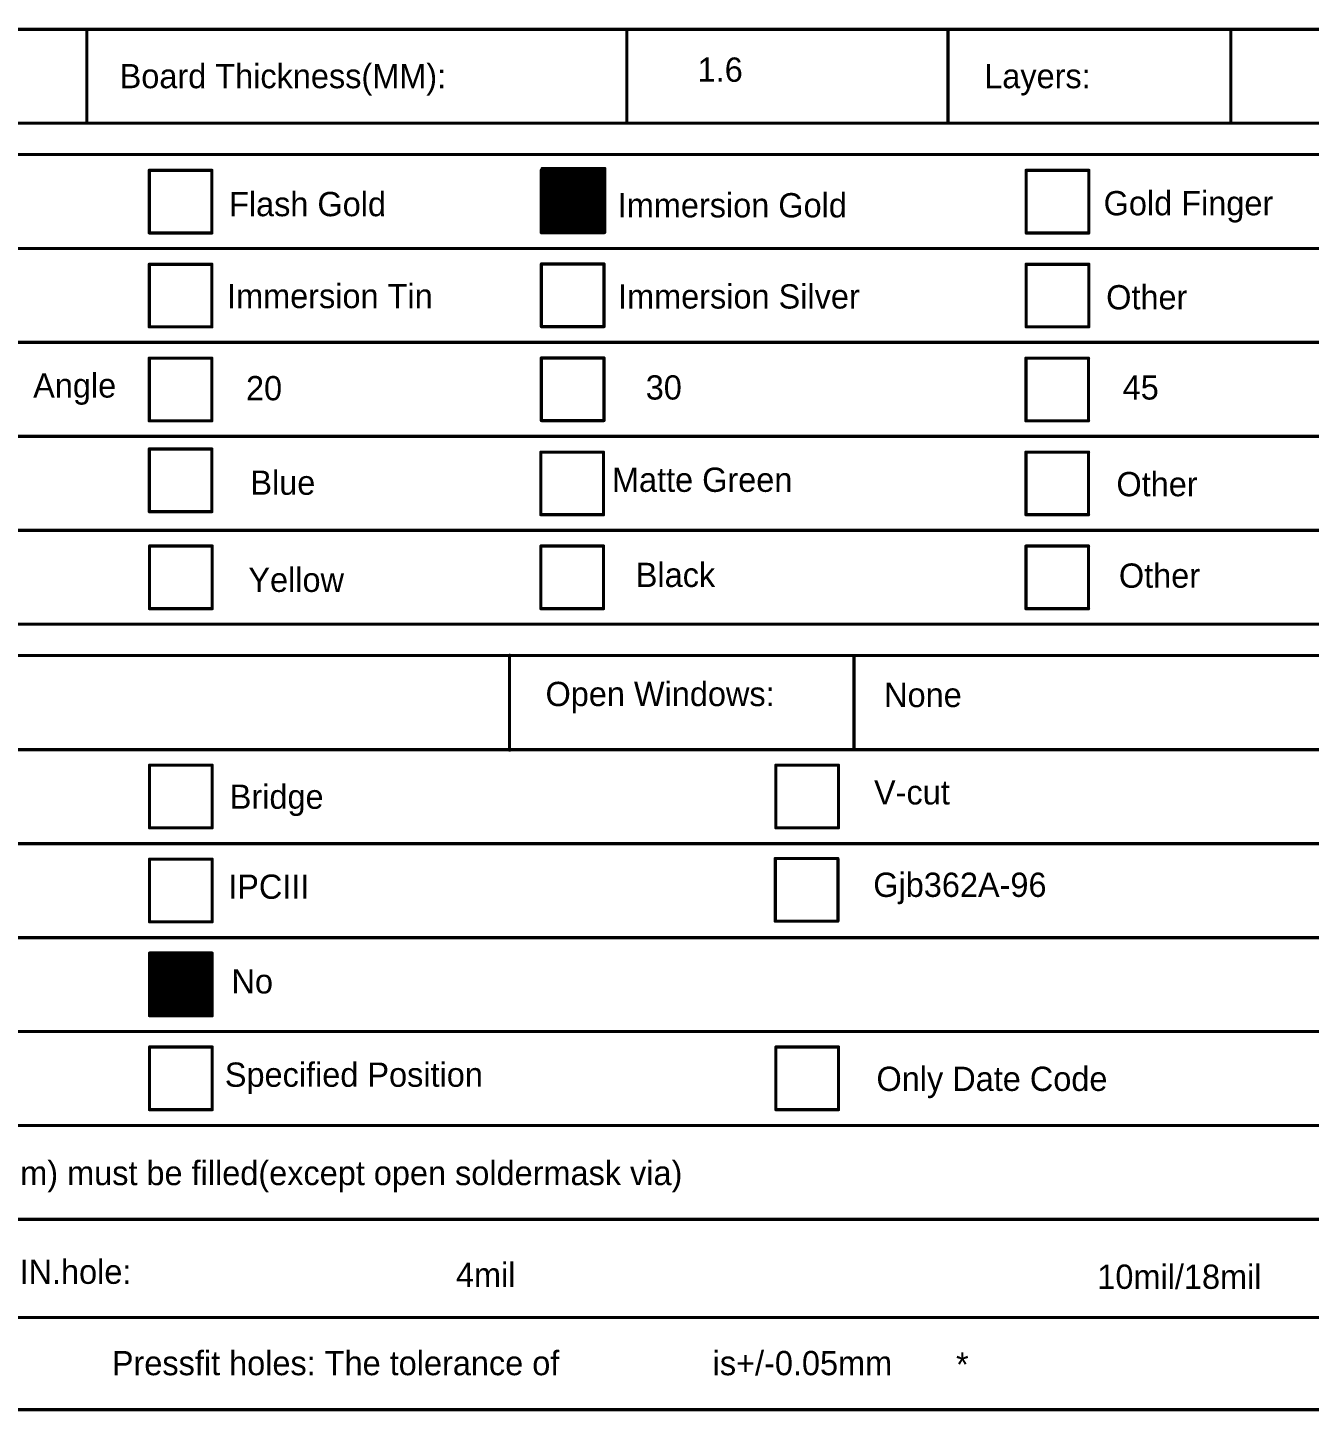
# Model space of a CAD drawing. Extents: x -2963 to -2452, y -1056 to -650.
# Drawn here: x -2590.6 to -2538.7, y -746.3 to -690.2 of the extents above; entities that cross this region are included whole.
import ezdxf

# ---------------------------------------------------------------- set-up
doc = ezdxf.new("R2010")
doc.units = 0
doc.header["$MEASUREMENT"] = 0
doc.layers.add('DRILLDRAWING', color=1, linetype='CONTINUOUS')

msp = doc.modelspace()

# ---------------------------------------------------------------- linework, layer by layer
at = {"layer": 'DRILLDRAWING'}
for points, const_width in [([(-2625.691, -690.286), (-2517.741, -690.286)], 0.13), ([(-2588.221, -694.096), (-2588.221, -690.286)], 0.13), ([(-2566.323, -694.096), (-2566.323, -690.294)], 0.13), ([(-2553.301, -694.096), (-2553.301, -690.286)], 0.13), ([(-2541.833, -694.096), (-2541.833, -690.286)], 0.13), ([(-2625.691, -694.096), (-2517.741, -694.096)], 0.13), ([(-2625.691, -695.366), (-2517.741, -695.366)], 0.13), ([(-2569.76, -698.475), (-2569.76, -695.935)], 0.13), ([(-2569.76, -695.935), (-2567.22, -695.935)], 0.13), ([(-2567.22, -698.475), (-2567.22, -695.935)], 0.13), ([(-2585.692, -696.007), (-2583.152, -696.007)], 0.13), ([(-2585.692, -698.547), (-2585.692, -696.007)], 0.13), ([(-2583.152, -698.547), (-2583.152, -696.007)], 0.13), ([(-2569.792, -695.997), (-2567.252, -695.997)], 0.13), ([(-2569.792, -698.537), (-2569.792, -695.997)], 0.13), ([(-2569.792, -695.997), (-2567.252, -695.997)], 0.13), ([(-2569.792, -698.537), (-2569.792, -695.997)], 0.13), ([(-2569.76, -695.983), (-2567.22, -695.983)], 0.13), ([(-2569.76, -698.523), (-2569.76, -695.983)], 0.13), ([(-2569.61, -698.373), (-2569.61, -696.093)], 0.3), ([(-2569.61, -696.093), (-2567.33, -696.093)], 0.3), ([(-2569.61, -696.175), (-2567.33, -696.175)], 0.13), ([(-2569.61, -696.28), (-2567.33, -696.28)], 0.13), ([(-2569.61, -696.385), (-2567.33, -696.385)], 0.13), ([(-2569.61, -696.489), (-2567.33, -696.489)], 0.13), ([(-2567.33, -698.373), (-2567.33, -696.093)], 0.3), ([(-2567.252, -698.537), (-2567.252, -695.997)], 0.13), ([(-2567.252, -698.537), (-2567.252, -695.997)], 0.13), ([(-2567.22, -698.523), (-2567.22, -695.983)], 0.13), ([(-2550.132, -696.007), (-2547.592, -696.007)], 0.13), ([(-2550.132, -698.547), (-2550.132, -696.007)], 0.13), ([(-2547.592, -698.547), (-2547.592, -696.007)], 0.13), ([(-2569.61, -696.594), (-2567.33, -696.594)], 0.13), ([(-2569.61, -696.699), (-2567.33, -696.699)], 0.13), ([(-2569.61, -696.803), (-2567.33, -696.803)], 0.13), ([(-2569.61, -696.908), (-2567.33, -696.908)], 0.13), ([(-2569.61, -697.013), (-2567.33, -697.013)], 0.13), ([(-2569.61, -697.117), (-2567.33, -697.117)], 0.13), ([(-2569.61, -697.222), (-2567.33, -697.222)], 0.13), ([(-2569.61, -697.327), (-2567.33, -697.327)], 0.13), ([(-2569.61, -697.431), (-2567.33, -697.431)], 0.13), ([(-2569.61, -697.536), (-2567.33, -697.536)], 0.13), ([(-2569.61, -697.64), (-2567.33, -697.64)], 0.13), ([(-2569.61, -697.745), (-2567.33, -697.745)], 0.13), ([(-2569.61, -697.85), (-2567.33, -697.85)], 0.13), ([(-2569.61, -697.954), (-2567.33, -697.954)], 0.13), ([(-2569.61, -698.059), (-2567.33, -698.059)], 0.13), ([(-2569.61, -698.164), (-2567.33, -698.164)], 0.13), ([(-2585.692, -698.547), (-2583.152, -698.547)], 0.13), ([(-2569.792, -698.537), (-2567.252, -698.537)], 0.13), ([(-2569.792, -698.537), (-2567.252, -698.537)], 0.13), ([(-2569.76, -698.475), (-2567.22, -698.475)], 0.13), ([(-2569.76, -698.523), (-2567.22, -698.523)], 0.13), ([(-2569.61, -698.373), (-2567.33, -698.373)], 0.3), ([(-2569.61, -698.268), (-2567.33, -698.268)], 0.13), ([(-2550.132, -698.547), (-2547.592, -698.547)], 0.13), ([(-2604.101, -699.176), (-2517.741, -699.176)], 0.13), ([(-2585.692, -699.817), (-2583.152, -699.817)], 0.13), ([(-2585.692, -702.357), (-2585.692, -699.817)], 0.13), ([(-2583.152, -702.357), (-2583.152, -699.817)], 0.13), ([(-2569.792, -699.807), (-2567.252, -699.807)], 0.13), ([(-2569.792, -702.347), (-2569.792, -699.807)], 0.13), ([(-2567.252, -702.347), (-2567.252, -699.807)], 0.13), ([(-2550.132, -699.817), (-2547.592, -699.817)], 0.13), ([(-2550.132, -702.357), (-2550.132, -699.817)], 0.13), ([(-2547.592, -702.357), (-2547.592, -699.817)], 0.13), ([(-2585.692, -702.357), (-2583.152, -702.357)], 0.13), ([(-2569.792, -702.347), (-2567.252, -702.347)], 0.13), ([(-2550.132, -702.357), (-2547.592, -702.357)], 0.13), ([(-2625.691, -702.986), (-2517.741, -702.986)], 0.13), ([(-2585.692, -703.627), (-2583.152, -703.627)], 0.13), ([(-2585.692, -706.167), (-2585.692, -703.627)], 0.13), ([(-2583.152, -706.167), (-2583.152, -703.627)], 0.13), ([(-2569.792, -703.617), (-2567.252, -703.617)], 0.13), ([(-2569.792, -706.157), (-2569.792, -703.617)], 0.13), ([(-2567.252, -706.157), (-2567.252, -703.617)], 0.13), ([(-2550.142, -703.627), (-2547.602, -703.627)], 0.13), ([(-2550.142, -706.167), (-2550.142, -703.627)], 0.13), ([(-2547.602, -706.167), (-2547.602, -703.627)], 0.13), ([(-2585.692, -706.167), (-2583.152, -706.167)], 0.13), ([(-2569.792, -706.157), (-2567.252, -706.157)], 0.13), ([(-2550.142, -706.167), (-2547.602, -706.167)], 0.13), ([(-2625.691, -706.796), (-2517.741, -706.796)], 0.13), ([(-2585.692, -709.85), (-2585.692, -707.31)], 0.13), ([(-2585.692, -707.31), (-2583.152, -707.31)], 0.13), ([(-2583.152, -709.85), (-2583.152, -707.31)], 0.13), ([(-2569.811, -707.436), (-2567.271, -707.436)], 0.13), ([(-2569.811, -709.976), (-2569.811, -707.436)], 0.13), ([(-2567.271, -709.976), (-2567.271, -707.436)], 0.13), ([(-2550.142, -707.437), (-2547.602, -707.437)], 0.13), ([(-2550.142, -709.977), (-2550.142, -707.437)], 0.13), ([(-2547.602, -709.977), (-2547.602, -707.437)], 0.13), ([(-2585.692, -709.85), (-2583.152, -709.85)], 0.13), ([(-2569.811, -709.976), (-2567.271, -709.976)], 0.13), ([(-2550.142, -709.977), (-2547.602, -709.977)], 0.13), ([(-2625.691, -710.606), (-2517.741, -710.606)], 0.13), ([(-2585.681, -711.246), (-2583.141, -711.246)], 0.13), ([(-2585.681, -713.786), (-2585.681, -711.246)], 0.13), ([(-2583.141, -713.786), (-2583.141, -711.246)], 0.13), ([(-2569.811, -711.246), (-2567.271, -711.246)], 0.13), ([(-2569.811, -713.786), (-2569.811, -711.246)], 0.13), ([(-2567.271, -713.786), (-2567.271, -711.246)], 0.13), ([(-2550.142, -711.247), (-2547.602, -711.247)], 0.13), ([(-2550.142, -713.787), (-2550.142, -711.247)], 0.13), ([(-2547.602, -713.787), (-2547.602, -711.247)], 0.13), ([(-2585.681, -713.786), (-2583.141, -713.786)], 0.13), ([(-2569.811, -713.786), (-2567.271, -713.786)], 0.13), ([(-2550.142, -713.787), (-2547.602, -713.787)], 0.13), ([(-2625.691, -714.416), (-2517.741, -714.416)], 0.13), ([(-2625.691, -715.686), (-2517.741, -715.686)], 0.13), ([(-2571.081, -719.527), (-2571.081, -715.677)], 0.13), ([(-2557.111, -719.507), (-2557.111, -715.686)], 0.13), ([(-2625.691, -719.507), (-2517.741, -719.507)], 0.13), ([(-2585.681, -720.136), (-2583.141, -720.136)], 0.13), ([(-2585.681, -722.676), (-2585.681, -720.136)], 0.13), ([(-2583.141, -722.676), (-2583.141, -720.136)], 0.13), ([(-2560.281, -720.136), (-2557.741, -720.136)], 0.13), ([(-2560.281, -722.676), (-2560.281, -720.136)], 0.13), ([(-2557.741, -722.676), (-2557.741, -720.136)], 0.13), ([(-2585.681, -722.676), (-2583.141, -722.676)], 0.13), ([(-2560.281, -722.676), (-2557.741, -722.676)], 0.13), ([(-2625.691, -723.317), (-2517.741, -723.317)], 0.13), ([(-2585.681, -723.946), (-2583.141, -723.946)], 0.13), ([(-2585.681, -726.486), (-2585.681, -723.946)], 0.13), ([(-2583.141, -726.486), (-2583.141, -723.946)], 0.13), ([(-2560.306, -726.461), (-2560.306, -723.921)], 0.13), ([(-2560.306, -723.921), (-2557.766, -723.921)], 0.13), ([(-2557.766, -726.461), (-2557.766, -723.921)], 0.13), ([(-2585.681, -726.486), (-2583.141, -726.486)], 0.13), ([(-2560.306, -726.461), (-2557.766, -726.461)], 0.13), ([(-2625.691, -727.127), (-2517.741, -727.127)], 0.13), ([(-2585.681, -727.756), (-2583.141, -727.756)], 0.13), ([(-2585.681, -730.296), (-2585.681, -727.756)], 0.13), ([(-2585.681, -727.756), (-2583.141, -727.756)], 0.13), ([(-2585.681, -730.296), (-2585.681, -727.756)], 0.13), ([(-2585.551, -730.166), (-2585.551, -727.886)], 0.3), ([(-2585.551, -727.886), (-2583.271, -727.886)], 0.3), ([(-2583.271, -730.166), (-2583.271, -727.886)], 0.3), ([(-2583.141, -730.296), (-2583.141, -727.756)], 0.13), ([(-2583.141, -730.296), (-2583.141, -727.756)], 0.13), ([(-2585.551, -727.969), (-2583.271, -727.969)], 0.13), ([(-2585.551, -728.073), (-2583.271, -728.073)], 0.13), ([(-2585.551, -728.178), (-2583.271, -728.178)], 0.13), ([(-2585.551, -728.283), (-2583.271, -728.283)], 0.13), ([(-2585.551, -728.387), (-2583.271, -728.387)], 0.13), ([(-2585.551, -728.492), (-2583.271, -728.492)], 0.13), ([(-2585.551, -728.597), (-2583.271, -728.597)], 0.13), ([(-2585.551, -728.701), (-2583.271, -728.701)], 0.13), ([(-2585.551, -728.806), (-2583.271, -728.806)], 0.13), ([(-2585.551, -728.911), (-2583.271, -728.911)], 0.13), ([(-2585.551, -729.015), (-2583.271, -729.015)], 0.13), ([(-2585.551, -729.12), (-2583.271, -729.12)], 0.13), ([(-2585.551, -729.225), (-2583.271, -729.225)], 0.13), ([(-2585.551, -729.329), (-2583.271, -729.329)], 0.13), ([(-2585.551, -729.434), (-2583.271, -729.434)], 0.13), ([(-2585.551, -729.539), (-2583.271, -729.539)], 0.13), ([(-2585.551, -730.166), (-2583.271, -730.166)], 0.3), ([(-2585.551, -729.643), (-2583.271, -729.643)], 0.13), ([(-2585.551, -729.748), (-2583.271, -729.748)], 0.13), ([(-2585.551, -729.852), (-2583.271, -729.852)], 0.13), ([(-2585.551, -729.957), (-2583.271, -729.957)], 0.13), ([(-2585.551, -730.062), (-2583.271, -730.062)], 0.13), ([(-2585.681, -730.296), (-2583.141, -730.296)], 0.13), ([(-2585.681, -730.296), (-2583.141, -730.296)], 0.13), ([(-2625.691, -730.937), (-2517.741, -730.937)], 0.13), ([(-2585.681, -731.566), (-2583.141, -731.566)], 0.13), ([(-2585.681, -734.106), (-2585.681, -731.566)], 0.13), ([(-2583.141, -734.106), (-2583.141, -731.566)], 0.13), ([(-2560.281, -731.566), (-2557.741, -731.566)], 0.13), ([(-2560.281, -734.106), (-2560.281, -731.566)], 0.13), ([(-2557.741, -734.106), (-2557.741, -731.566)], 0.13), ([(-2585.681, -734.106), (-2583.141, -734.106)], 0.13), ([(-2560.281, -734.106), (-2557.741, -734.106)], 0.13), ([(-2625.691, -734.747), (-2517.741, -734.747)], 0.13), ([(-2625.691, -738.557), (-2517.741, -738.557)], 0.13), ([(-2625.691, -742.537), (-2517.741, -742.537)], 0.13), ([(-2625.691, -746.277), (-2517.741, -746.277)], 0.13)]:
    msp.add_lwpolyline(points, dxfattribs=dict(at, const_width=const_width))
for points, const_width in [([(-2588.253, -690.286, 1), (-2588.188, -690.286, 1)], 0.065), ([(-2566.356, -690.294, 1), (-2566.291, -690.294, 1)], 0.065), ([(-2553.333, -690.286, 1), (-2553.268, -690.286, 1)], 0.065), ([(-2541.865, -690.286, 1), (-2541.8, -690.286, 1)], 0.065), ([(-2588.253, -694.096, 1), (-2588.188, -694.096, 1)], 0.065), ([(-2566.356, -694.096, 1), (-2566.291, -694.096, 1)], 0.065), ([(-2553.333, -694.096, 1), (-2553.268, -694.096, 1)], 0.065), ([(-2541.865, -694.096, 1), (-2541.8, -694.096, 1)], 0.065), ([(-2569.793, -695.935, 1), (-2569.728, -695.935, 1)], 0.065), ([(-2569.793, -695.935, 1), (-2569.728, -695.935, 1)], 0.065), ([(-2567.253, -695.935, 1), (-2567.188, -695.935, 1)], 0.065), ([(-2567.253, -695.935, 1), (-2567.188, -695.935, 1)], 0.065), ([(-2585.724, -696.007, 1), (-2585.659, -696.007, 1)], 0.065), ([(-2585.724, -696.007, 1), (-2585.659, -696.007, 1)], 0.065), ([(-2583.184, -696.007, 1), (-2583.119, -696.007, 1)], 0.065), ([(-2583.184, -696.007, 1), (-2583.119, -696.007, 1)], 0.065), ([(-2569.824, -695.997, 1), (-2569.759, -695.997, 1)], 0.065), ([(-2569.824, -695.997, 1), (-2569.759, -695.997, 1)], 0.065), ([(-2569.824, -695.997, 1), (-2569.759, -695.997, 1)], 0.065), ([(-2569.824, -695.997, 1), (-2569.759, -695.997, 1)], 0.065), ([(-2569.793, -695.983, 1), (-2569.728, -695.983, 1)], 0.065), ([(-2569.793, -695.983, 1), (-2569.728, -695.983, 1)], 0.065), ([(-2569.685, -696.093, 1), (-2569.535, -696.093, 1)], 0.15), ([(-2569.685, -696.093, 1), (-2569.535, -696.093, 1)], 0.15), ([(-2569.643, -696.175, 1), (-2569.578, -696.175, 1)], 0.065), ([(-2569.643, -696.28, 1), (-2569.578, -696.28, 1)], 0.065), ([(-2569.643, -696.385, 1), (-2569.578, -696.385, 1)], 0.065), ([(-2569.643, -696.489, 1), (-2569.578, -696.489, 1)], 0.065), ([(-2567.405, -696.093, 1), (-2567.255, -696.093, 1)], 0.15), ([(-2567.405, -696.093, 1), (-2567.255, -696.093, 1)], 0.15), ([(-2567.363, -696.175, 1), (-2567.298, -696.175, 1)], 0.065), ([(-2567.363, -696.28, 1), (-2567.298, -696.28, 1)], 0.065), ([(-2567.363, -696.385, 1), (-2567.298, -696.385, 1)], 0.065), ([(-2567.363, -696.489, 1), (-2567.298, -696.489, 1)], 0.065), ([(-2567.284, -695.997, 1), (-2567.219, -695.997, 1)], 0.065), ([(-2567.284, -695.997, 1), (-2567.219, -695.997, 1)], 0.065), ([(-2567.284, -695.997, 1), (-2567.219, -695.997, 1)], 0.065), ([(-2567.284, -695.997, 1), (-2567.219, -695.997, 1)], 0.065), ([(-2567.253, -695.983, 1), (-2567.188, -695.983, 1)], 0.065), ([(-2567.253, -695.983, 1), (-2567.188, -695.983, 1)], 0.065), ([(-2550.164, -696.007, 1), (-2550.099, -696.007, 1)], 0.065), ([(-2550.164, -696.007, 1), (-2550.099, -696.007, 1)], 0.065), ([(-2547.624, -696.007, 1), (-2547.559, -696.007, 1)], 0.065), ([(-2547.624, -696.007, 1), (-2547.559, -696.007, 1)], 0.065), ([(-2569.643, -696.594, 1), (-2569.578, -696.594, 1)], 0.065), ([(-2569.643, -696.699, 1), (-2569.578, -696.699, 1)], 0.065), ([(-2569.643, -696.803, 1), (-2569.578, -696.803, 1)], 0.065), ([(-2569.643, -696.908, 1), (-2569.578, -696.908, 1)], 0.065), ([(-2569.643, -697.013, 1), (-2569.578, -697.013, 1)], 0.065), ([(-2567.363, -696.594, 1), (-2567.298, -696.594, 1)], 0.065), ([(-2567.363, -696.699, 1), (-2567.298, -696.699, 1)], 0.065), ([(-2567.363, -696.803, 1), (-2567.298, -696.803, 1)], 0.065), ([(-2567.363, -696.908, 1), (-2567.298, -696.908, 1)], 0.065), ([(-2567.363, -697.013, 1), (-2567.298, -697.013, 1)], 0.065), ([(-2569.643, -697.117, 1), (-2569.578, -697.117, 1)], 0.065), ([(-2569.643, -697.222, 1), (-2569.578, -697.222, 1)], 0.065), ([(-2569.643, -697.327, 1), (-2569.578, -697.327, 1)], 0.065), ([(-2569.643, -697.431, 1), (-2569.578, -697.431, 1)], 0.065), ([(-2569.643, -697.536, 1), (-2569.578, -697.536, 1)], 0.065), ([(-2567.363, -697.117, 1), (-2567.298, -697.117, 1)], 0.065), ([(-2567.363, -697.222, 1), (-2567.298, -697.222, 1)], 0.065), ([(-2567.363, -697.327, 1), (-2567.298, -697.327, 1)], 0.065), ([(-2567.363, -697.431, 1), (-2567.298, -697.431, 1)], 0.065), ([(-2567.363, -697.536, 1), (-2567.298, -697.536, 1)], 0.065), ([(-2569.643, -697.64, 1), (-2569.578, -697.64, 1)], 0.065), ([(-2569.643, -697.745, 1), (-2569.578, -697.745, 1)], 0.065), ([(-2569.643, -697.85, 1), (-2569.578, -697.85, 1)], 0.065), ([(-2569.643, -697.954, 1), (-2569.578, -697.954, 1)], 0.065), ([(-2569.643, -698.059, 1), (-2569.578, -698.059, 1)], 0.065), ([(-2569.643, -698.164, 1), (-2569.578, -698.164, 1)], 0.065), ([(-2567.363, -697.64, 1), (-2567.298, -697.64, 1)], 0.065), ([(-2567.363, -697.745, 1), (-2567.298, -697.745, 1)], 0.065), ([(-2567.363, -697.85, 1), (-2567.298, -697.85, 1)], 0.065), ([(-2567.363, -697.954, 1), (-2567.298, -697.954, 1)], 0.065), ([(-2567.363, -698.059, 1), (-2567.298, -698.059, 1)], 0.065), ([(-2567.363, -698.164, 1), (-2567.298, -698.164, 1)], 0.065), ([(-2585.724, -698.547, 1), (-2585.659, -698.547, 1)], 0.065), ([(-2585.724, -698.547, 1), (-2585.659, -698.547, 1)], 0.065), ([(-2583.184, -698.547, 1), (-2583.119, -698.547, 1)], 0.065), ([(-2583.184, -698.547, 1), (-2583.119, -698.547, 1)], 0.065), ([(-2569.824, -698.537, 1), (-2569.759, -698.537, 1)], 0.065), ([(-2569.824, -698.537, 1), (-2569.759, -698.537, 1)], 0.065), ([(-2569.824, -698.537, 1), (-2569.759, -698.537, 1)], 0.065), ([(-2569.824, -698.537, 1), (-2569.759, -698.537, 1)], 0.065), ([(-2569.793, -698.475, 1), (-2569.728, -698.475, 1)], 0.065), ([(-2569.793, -698.475, 1), (-2569.728, -698.475, 1)], 0.065), ([(-2569.793, -698.523, 1), (-2569.728, -698.523, 1)], 0.065), ([(-2569.793, -698.523, 1), (-2569.728, -698.523, 1)], 0.065), ([(-2569.685, -698.373, 1), (-2569.535, -698.373, 1)], 0.15), ([(-2569.685, -698.373, 1), (-2569.535, -698.373, 1)], 0.15), ([(-2569.643, -698.268, 1), (-2569.578, -698.268, 1)], 0.065), ([(-2567.405, -698.373, 1), (-2567.255, -698.373, 1)], 0.15), ([(-2567.405, -698.373, 1), (-2567.255, -698.373, 1)], 0.15), ([(-2567.363, -698.268, 1), (-2567.298, -698.268, 1)], 0.065), ([(-2567.284, -698.537, 1), (-2567.219, -698.537, 1)], 0.065), ([(-2567.284, -698.537, 1), (-2567.219, -698.537, 1)], 0.065), ([(-2567.284, -698.537, 1), (-2567.219, -698.537, 1)], 0.065), ([(-2567.284, -698.537, 1), (-2567.219, -698.537, 1)], 0.065), ([(-2567.253, -698.475, 1), (-2567.188, -698.475, 1)], 0.065), ([(-2567.253, -698.475, 1), (-2567.188, -698.475, 1)], 0.065), ([(-2567.253, -698.523, 1), (-2567.188, -698.523, 1)], 0.065), ([(-2567.253, -698.523, 1), (-2567.188, -698.523, 1)], 0.065), ([(-2550.164, -698.547, 1), (-2550.099, -698.547, 1)], 0.065), ([(-2550.164, -698.547, 1), (-2550.099, -698.547, 1)], 0.065), ([(-2547.624, -698.547, 1), (-2547.559, -698.547, 1)], 0.065), ([(-2547.624, -698.547, 1), (-2547.559, -698.547, 1)], 0.065), ([(-2585.724, -699.817, 1), (-2585.659, -699.817, 1)], 0.065), ([(-2585.724, -699.817, 1), (-2585.659, -699.817, 1)], 0.065), ([(-2583.184, -699.817, 1), (-2583.119, -699.817, 1)], 0.065), ([(-2583.184, -699.817, 1), (-2583.119, -699.817, 1)], 0.065), ([(-2569.824, -699.807, 1), (-2569.759, -699.807, 1)], 0.065), ([(-2569.824, -699.807, 1), (-2569.759, -699.807, 1)], 0.065), ([(-2567.284, -699.807, 1), (-2567.219, -699.807, 1)], 0.065), ([(-2567.284, -699.807, 1), (-2567.219, -699.807, 1)], 0.065), ([(-2550.164, -699.817, 1), (-2550.099, -699.817, 1)], 0.065), ([(-2550.164, -699.817, 1), (-2550.099, -699.817, 1)], 0.065), ([(-2547.624, -699.817, 1), (-2547.559, -699.817, 1)], 0.065), ([(-2547.624, -699.817, 1), (-2547.559, -699.817, 1)], 0.065), ([(-2585.724, -702.357, 1), (-2585.659, -702.357, 1)], 0.065), ([(-2585.724, -702.357, 1), (-2585.659, -702.357, 1)], 0.065), ([(-2583.184, -702.357, 1), (-2583.119, -702.357, 1)], 0.065), ([(-2583.184, -702.357, 1), (-2583.119, -702.357, 1)], 0.065), ([(-2569.824, -702.347, 1), (-2569.759, -702.347, 1)], 0.065), ([(-2569.824, -702.347, 1), (-2569.759, -702.347, 1)], 0.065), ([(-2567.284, -702.347, 1), (-2567.219, -702.347, 1)], 0.065), ([(-2567.284, -702.347, 1), (-2567.219, -702.347, 1)], 0.065), ([(-2550.164, -702.357, 1), (-2550.099, -702.357, 1)], 0.065), ([(-2550.164, -702.357, 1), (-2550.099, -702.357, 1)], 0.065), ([(-2547.624, -702.357, 1), (-2547.559, -702.357, 1)], 0.065), ([(-2547.624, -702.357, 1), (-2547.559, -702.357, 1)], 0.065), ([(-2585.724, -703.627, 1), (-2585.659, -703.627, 1)], 0.065), ([(-2585.724, -703.627, 1), (-2585.659, -703.627, 1)], 0.065), ([(-2583.184, -703.627, 1), (-2583.119, -703.627, 1)], 0.065), ([(-2583.184, -703.627, 1), (-2583.119, -703.627, 1)], 0.065), ([(-2569.824, -703.617, 1), (-2569.759, -703.617, 1)], 0.065), ([(-2569.824, -703.617, 1), (-2569.759, -703.617, 1)], 0.065), ([(-2567.284, -703.617, 1), (-2567.219, -703.617, 1)], 0.065), ([(-2567.284, -703.617, 1), (-2567.219, -703.617, 1)], 0.065), ([(-2550.174, -703.627, 1), (-2550.109, -703.627, 1)], 0.065), ([(-2550.174, -703.627, 1), (-2550.109, -703.627, 1)], 0.065), ([(-2547.634, -703.627, 1), (-2547.569, -703.627, 1)], 0.065), ([(-2547.634, -703.627, 1), (-2547.569, -703.627, 1)], 0.065), ([(-2585.724, -706.167, 1), (-2585.659, -706.167, 1)], 0.065), ([(-2585.724, -706.167, 1), (-2585.659, -706.167, 1)], 0.065), ([(-2583.184, -706.167, 1), (-2583.119, -706.167, 1)], 0.065), ([(-2583.184, -706.167, 1), (-2583.119, -706.167, 1)], 0.065), ([(-2569.824, -706.157, 1), (-2569.759, -706.157, 1)], 0.065), ([(-2569.824, -706.157, 1), (-2569.759, -706.157, 1)], 0.065), ([(-2567.284, -706.157, 1), (-2567.219, -706.157, 1)], 0.065), ([(-2567.284, -706.157, 1), (-2567.219, -706.157, 1)], 0.065), ([(-2550.174, -706.167, 1), (-2550.109, -706.167, 1)], 0.065), ([(-2550.174, -706.167, 1), (-2550.109, -706.167, 1)], 0.065), ([(-2547.634, -706.167, 1), (-2547.569, -706.167, 1)], 0.065), ([(-2547.634, -706.167, 1), (-2547.569, -706.167, 1)], 0.065), ([(-2585.724, -707.31, 1), (-2585.659, -707.31, 1)], 0.065), ([(-2585.724, -707.31, 1), (-2585.659, -707.31, 1)], 0.065), ([(-2583.184, -707.31, 1), (-2583.119, -707.31, 1)], 0.065), ([(-2583.184, -707.31, 1), (-2583.119, -707.31, 1)], 0.065), ([(-2569.843, -707.436, 1), (-2569.778, -707.436, 1)], 0.065), ([(-2569.843, -707.436, 1), (-2569.778, -707.436, 1)], 0.065), ([(-2567.303, -707.436, 1), (-2567.238, -707.436, 1)], 0.065), ([(-2567.303, -707.436, 1), (-2567.238, -707.436, 1)], 0.065), ([(-2550.174, -707.437, 1), (-2550.109, -707.437, 1)], 0.065), ([(-2550.174, -707.437, 1), (-2550.109, -707.437, 1)], 0.065), ([(-2547.634, -707.437, 1), (-2547.569, -707.437, 1)], 0.065), ([(-2547.634, -707.437, 1), (-2547.569, -707.437, 1)], 0.065), ([(-2585.724, -709.85, 1), (-2585.659, -709.85, 1)], 0.065), ([(-2585.724, -709.85, 1), (-2585.659, -709.85, 1)], 0.065), ([(-2583.184, -709.85, 1), (-2583.119, -709.85, 1)], 0.065), ([(-2583.184, -709.85, 1), (-2583.119, -709.85, 1)], 0.065), ([(-2569.843, -709.976, 1), (-2569.778, -709.976, 1)], 0.065), ([(-2569.843, -709.976, 1), (-2569.778, -709.976, 1)], 0.065), ([(-2567.303, -709.976, 1), (-2567.238, -709.976, 1)], 0.065), ([(-2567.303, -709.976, 1), (-2567.238, -709.976, 1)], 0.065), ([(-2550.174, -709.977, 1), (-2550.109, -709.977, 1)], 0.065), ([(-2550.174, -709.977, 1), (-2550.109, -709.977, 1)], 0.065), ([(-2547.634, -709.977, 1), (-2547.569, -709.977, 1)], 0.065), ([(-2547.634, -709.977, 1), (-2547.569, -709.977, 1)], 0.065), ([(-2585.713, -711.246, 1), (-2585.648, -711.246, 1)], 0.065), ([(-2585.713, -711.246, 1), (-2585.648, -711.246, 1)], 0.065), ([(-2583.173, -711.246, 1), (-2583.108, -711.246, 1)], 0.065), ([(-2583.173, -711.246, 1), (-2583.108, -711.246, 1)], 0.065), ([(-2569.843, -711.246, 1), (-2569.778, -711.246, 1)], 0.065), ([(-2569.843, -711.246, 1), (-2569.778, -711.246, 1)], 0.065), ([(-2567.303, -711.246, 1), (-2567.238, -711.246, 1)], 0.065), ([(-2567.303, -711.246, 1), (-2567.238, -711.246, 1)], 0.065), ([(-2550.174, -711.247, 1), (-2550.109, -711.247, 1)], 0.065), ([(-2550.174, -711.247, 1), (-2550.109, -711.247, 1)], 0.065), ([(-2547.634, -711.247, 1), (-2547.569, -711.247, 1)], 0.065), ([(-2547.634, -711.247, 1), (-2547.569, -711.247, 1)], 0.065), ([(-2585.713, -713.786, 1), (-2585.648, -713.786, 1)], 0.065), ([(-2585.713, -713.786, 1), (-2585.648, -713.786, 1)], 0.065), ([(-2583.173, -713.786, 1), (-2583.108, -713.786, 1)], 0.065), ([(-2583.173, -713.786, 1), (-2583.108, -713.786, 1)], 0.065), ([(-2569.843, -713.786, 1), (-2569.778, -713.786, 1)], 0.065), ([(-2569.843, -713.786, 1), (-2569.778, -713.786, 1)], 0.065), ([(-2567.303, -713.786, 1), (-2567.238, -713.786, 1)], 0.065), ([(-2567.303, -713.786, 1), (-2567.238, -713.786, 1)], 0.065), ([(-2550.174, -713.787, 1), (-2550.109, -713.787, 1)], 0.065), ([(-2550.174, -713.787, 1), (-2550.109, -713.787, 1)], 0.065), ([(-2547.634, -713.787, 1), (-2547.569, -713.787, 1)], 0.065), ([(-2547.634, -713.787, 1), (-2547.569, -713.787, 1)], 0.065), ([(-2571.113, -715.677, 1), (-2571.048, -715.677, 1)], 0.065), ([(-2557.143, -715.686, 1), (-2557.078, -715.686, 1)], 0.065), ([(-2557.143, -719.507, 1), (-2557.078, -719.507, 1)], 0.065), ([(-2571.113, -719.527, 1), (-2571.048, -719.527, 1)], 0.065), ([(-2585.713, -720.136, 1), (-2585.648, -720.136, 1)], 0.065), ([(-2585.713, -720.136, 1), (-2585.648, -720.136, 1)], 0.065), ([(-2583.173, -720.136, 1), (-2583.108, -720.136, 1)], 0.065), ([(-2583.173, -720.136, 1), (-2583.108, -720.136, 1)], 0.065), ([(-2560.313, -720.136, 1), (-2560.248, -720.136, 1)], 0.065), ([(-2560.313, -720.136, 1), (-2560.248, -720.136, 1)], 0.065), ([(-2557.773, -720.136, 1), (-2557.708, -720.136, 1)], 0.065), ([(-2557.773, -720.136, 1), (-2557.708, -720.136, 1)], 0.065), ([(-2585.713, -722.676, 1), (-2585.648, -722.676, 1)], 0.065), ([(-2585.713, -722.676, 1), (-2585.648, -722.676, 1)], 0.065), ([(-2583.173, -722.676, 1), (-2583.108, -722.676, 1)], 0.065), ([(-2583.173, -722.676, 1), (-2583.108, -722.676, 1)], 0.065), ([(-2560.313, -722.676, 1), (-2560.248, -722.676, 1)], 0.065), ([(-2560.313, -722.676, 1), (-2560.248, -722.676, 1)], 0.065), ([(-2557.773, -722.676, 1), (-2557.708, -722.676, 1)], 0.065), ([(-2557.773, -722.676, 1), (-2557.708, -722.676, 1)], 0.065), ([(-2585.713, -723.946, 1), (-2585.648, -723.946, 1)], 0.065), ([(-2585.713, -723.946, 1), (-2585.648, -723.946, 1)], 0.065), ([(-2583.173, -723.946, 1), (-2583.108, -723.946, 1)], 0.065), ([(-2583.173, -723.946, 1), (-2583.108, -723.946, 1)], 0.065), ([(-2560.339, -723.921, 1), (-2560.274, -723.921, 1)], 0.065), ([(-2560.339, -723.921, 1), (-2560.274, -723.921, 1)], 0.065), ([(-2557.799, -723.921, 1), (-2557.734, -723.921, 1)], 0.065), ([(-2557.799, -723.921, 1), (-2557.734, -723.921, 1)], 0.065), ([(-2585.713, -726.486, 1), (-2585.648, -726.486, 1)], 0.065), ([(-2585.713, -726.486, 1), (-2585.648, -726.486, 1)], 0.065), ([(-2583.173, -726.486, 1), (-2583.108, -726.486, 1)], 0.065), ([(-2583.173, -726.486, 1), (-2583.108, -726.486, 1)], 0.065), ([(-2560.339, -726.461, 1), (-2560.274, -726.461, 1)], 0.065), ([(-2560.339, -726.461, 1), (-2560.274, -726.461, 1)], 0.065), ([(-2557.799, -726.461, 1), (-2557.734, -726.461, 1)], 0.065), ([(-2557.799, -726.461, 1), (-2557.734, -726.461, 1)], 0.065), ([(-2585.713, -727.756, 1), (-2585.648, -727.756, 1)], 0.065), ([(-2585.713, -727.756, 1), (-2585.648, -727.756, 1)], 0.065), ([(-2585.713, -727.756, 1), (-2585.648, -727.756, 1)], 0.065), ([(-2585.713, -727.756, 1), (-2585.648, -727.756, 1)], 0.065), ([(-2585.626, -727.886, 1), (-2585.476, -727.886, 1)], 0.15), ([(-2585.626, -727.886, 1), (-2585.476, -727.886, 1)], 0.15), ([(-2583.346, -727.886, 1), (-2583.196, -727.886, 1)], 0.15), ([(-2583.346, -727.886, 1), (-2583.196, -727.886, 1)], 0.15), ([(-2583.173, -727.756, 1), (-2583.108, -727.756, 1)], 0.065), ([(-2583.173, -727.756, 1), (-2583.108, -727.756, 1)], 0.065), ([(-2583.173, -727.756, 1), (-2583.108, -727.756, 1)], 0.065), ([(-2583.173, -727.756, 1), (-2583.108, -727.756, 1)], 0.065), ([(-2585.583, -727.969, 1), (-2585.518, -727.969, 1)], 0.065), ([(-2585.583, -728.073, 1), (-2585.518, -728.073, 1)], 0.065), ([(-2585.583, -728.178, 1), (-2585.518, -728.178, 1)], 0.065), ([(-2585.583, -728.283, 1), (-2585.518, -728.283, 1)], 0.065), ([(-2585.583, -728.387, 1), (-2585.518, -728.387, 1)], 0.065), ([(-2585.583, -728.492, 1), (-2585.518, -728.492, 1)], 0.065), ([(-2583.303, -727.969, 1), (-2583.238, -727.969, 1)], 0.065), ([(-2583.303, -728.073, 1), (-2583.238, -728.073, 1)], 0.065), ([(-2583.303, -728.178, 1), (-2583.238, -728.178, 1)], 0.065), ([(-2583.303, -728.283, 1), (-2583.238, -728.283, 1)], 0.065), ([(-2583.303, -728.387, 1), (-2583.238, -728.387, 1)], 0.065), ([(-2583.303, -728.492, 1), (-2583.238, -728.492, 1)], 0.065), ([(-2585.583, -728.597, 1), (-2585.518, -728.597, 1)], 0.065), ([(-2585.583, -728.701, 1), (-2585.518, -728.701, 1)], 0.065), ([(-2585.583, -728.806, 1), (-2585.518, -728.806, 1)], 0.065), ([(-2585.583, -728.911, 1), (-2585.518, -728.911, 1)], 0.065), ([(-2585.583, -729.015, 1), (-2585.518, -729.015, 1)], 0.065), ([(-2583.303, -728.597, 1), (-2583.238, -728.597, 1)], 0.065), ([(-2583.303, -728.701, 1), (-2583.238, -728.701, 1)], 0.065), ([(-2583.303, -728.806, 1), (-2583.238, -728.806, 1)], 0.065), ([(-2583.303, -728.911, 1), (-2583.238, -728.911, 1)], 0.065), ([(-2583.303, -729.015, 1), (-2583.238, -729.015, 1)], 0.065), ([(-2585.583, -729.12, 1), (-2585.518, -729.12, 1)], 0.065), ([(-2585.583, -729.225, 1), (-2585.518, -729.225, 1)], 0.065), ([(-2585.583, -729.329, 1), (-2585.518, -729.329, 1)], 0.065), ([(-2585.583, -729.434, 1), (-2585.518, -729.434, 1)], 0.065), ([(-2585.583, -729.539, 1), (-2585.518, -729.539, 1)], 0.065), ([(-2583.303, -729.12, 1), (-2583.238, -729.12, 1)], 0.065), ([(-2583.303, -729.225, 1), (-2583.238, -729.225, 1)], 0.065), ([(-2583.303, -729.329, 1), (-2583.238, -729.329, 1)], 0.065), ([(-2583.303, -729.434, 1), (-2583.238, -729.434, 1)], 0.065), ([(-2583.303, -729.539, 1), (-2583.238, -729.539, 1)], 0.065), ([(-2585.626, -730.166, 1), (-2585.476, -730.166, 1)], 0.15), ([(-2585.626, -730.166, 1), (-2585.476, -730.166, 1)], 0.15), ([(-2585.583, -729.643, 1), (-2585.518, -729.643, 1)], 0.065), ([(-2585.583, -729.748, 1), (-2585.518, -729.748, 1)], 0.065), ([(-2585.583, -729.852, 1), (-2585.518, -729.852, 1)], 0.065), ([(-2585.583, -729.957, 1), (-2585.518, -729.957, 1)], 0.065), ([(-2585.583, -730.062, 1), (-2585.518, -730.062, 1)], 0.065), ([(-2583.346, -730.166, 1), (-2583.196, -730.166, 1)], 0.15), ([(-2583.346, -730.166, 1), (-2583.196, -730.166, 1)], 0.15), ([(-2583.303, -729.643, 1), (-2583.238, -729.643, 1)], 0.065), ([(-2583.303, -729.748, 1), (-2583.238, -729.748, 1)], 0.065), ([(-2583.303, -729.852, 1), (-2583.238, -729.852, 1)], 0.065), ([(-2583.303, -729.957, 1), (-2583.238, -729.957, 1)], 0.065), ([(-2583.303, -730.062, 1), (-2583.238, -730.062, 1)], 0.065), ([(-2585.713, -730.296, 1), (-2585.648, -730.296, 1)], 0.065), ([(-2585.713, -730.296, 1), (-2585.648, -730.296, 1)], 0.065), ([(-2585.713, -730.296, 1), (-2585.648, -730.296, 1)], 0.065), ([(-2585.713, -730.296, 1), (-2585.648, -730.296, 1)], 0.065), ([(-2583.173, -730.296, 1), (-2583.108, -730.296, 1)], 0.065), ([(-2583.173, -730.296, 1), (-2583.108, -730.296, 1)], 0.065), ([(-2583.173, -730.296, 1), (-2583.108, -730.296, 1)], 0.065), ([(-2583.173, -730.296, 1), (-2583.108, -730.296, 1)], 0.065), ([(-2585.713, -731.566, 1), (-2585.648, -731.566, 1)], 0.065), ([(-2585.713, -731.566, 1), (-2585.648, -731.566, 1)], 0.065), ([(-2583.173, -731.566, 1), (-2583.108, -731.566, 1)], 0.065), ([(-2583.173, -731.566, 1), (-2583.108, -731.566, 1)], 0.065), ([(-2560.313, -731.566, 1), (-2560.248, -731.566, 1)], 0.065), ([(-2560.313, -731.566, 1), (-2560.248, -731.566, 1)], 0.065), ([(-2557.773, -731.566, 1), (-2557.708, -731.566, 1)], 0.065), ([(-2557.773, -731.566, 1), (-2557.708, -731.566, 1)], 0.065), ([(-2585.713, -734.106, 1), (-2585.648, -734.106, 1)], 0.065), ([(-2585.713, -734.106, 1), (-2585.648, -734.106, 1)], 0.065), ([(-2583.173, -734.106, 1), (-2583.108, -734.106, 1)], 0.065), ([(-2583.173, -734.106, 1), (-2583.108, -734.106, 1)], 0.065), ([(-2560.313, -734.106, 1), (-2560.248, -734.106, 1)], 0.065), ([(-2560.313, -734.106, 1), (-2560.248, -734.106, 1)], 0.065), ([(-2557.773, -734.106, 1), (-2557.708, -734.106, 1)], 0.065), ([(-2557.773, -734.106, 1), (-2557.708, -734.106, 1)], 0.065)]:
    msp.add_lwpolyline(points, format="xyb", close=True, dxfattribs=dict(at, const_width=const_width))

# ---------------------------------------------------------------- texts
for s, height, p in [('Board Thickness(MM):', 0.98437, (-2586.892, -692.677)), ('1.6', 0.9844, (-2563.454, -692.415)), ('Layers:', 0.9844, (-2551.832, -692.677)), ('Flash Gold', 0.9844, (-2582.456, -697.868)), ('Immersion Gold', 0.98437, (-2566.692, -697.916)), ('Gold Finger', 0.98437, (-2546.991, -697.832)), ('Immersion Tin', 0.98437, (-2582.536, -701.598)), ('Immersion Silver', 0.98437, (-2566.681, -701.614)), ('Other', 0.9844, (-2546.888, -701.647)), ('Angle', 0.9844, (-2590.399, -705.225)), ('30', 0.9844, (-2565.559, -705.305)), ('20', 0.9844, (-2581.769, -705.335)), ('45', 0.9844, (-2546.219, -705.305)), ('Blue', 0.9844, (-2581.592, -709.167)), ('Matte Green', 0.98437, (-2566.929, -709.049)), ('Other', 0.9844, (-2546.472, -709.227)), ('Yellow', 0.9844, (-2581.672, -713.107)), ('Black', 0.9844, (-2565.962, -712.907)), ('Other', 0.9844, (-2546.372, -712.937)), ('Open Windows:', 0.98437, (-2569.622, -717.737)), ('None', 0.9844, (-2555.892, -717.777)), ('Bridge', 0.9844, (-2582.427, -721.903)), ('V-cut', 0.9844, (-2556.302, -721.727)), ('Gjb362A-96', 0.9844, (-2556.332, -725.477)), ('IPCIII', 0.9844, (-2582.49, -725.554)), ('No', 0.9844, (-2582.357, -729.393)), ('Specified Position', 0.98437, (-2582.626, -733.178)), ('Only Date Code', 0.98437, (-2556.202, -733.347)), ('All via (<=0.5mm) must be filled(except open soldermask via)', 0.98437, (-2599.702, -737.168)), ('(unit:mil)MIN.track :                    MIN.spacing :                 MIN.hole:', 0.98437, (-2625.036, -741.171)), ('4mil', 0.9844, (-2573.255, -741.298)), ('10mil/18mil', 0.98437, (-2547.246, -741.374)), ('Pressfit holes: The tolerance of                 is+/-0.05mm      ', 0.98437, (-2587.208, -744.877)), ('*', 0.984, (-2552.976, -744.935))]:
    msp.add_text(s, height=height, dxfattribs=at).set_placement(p)

doc.saveas('drawing.dxf')
